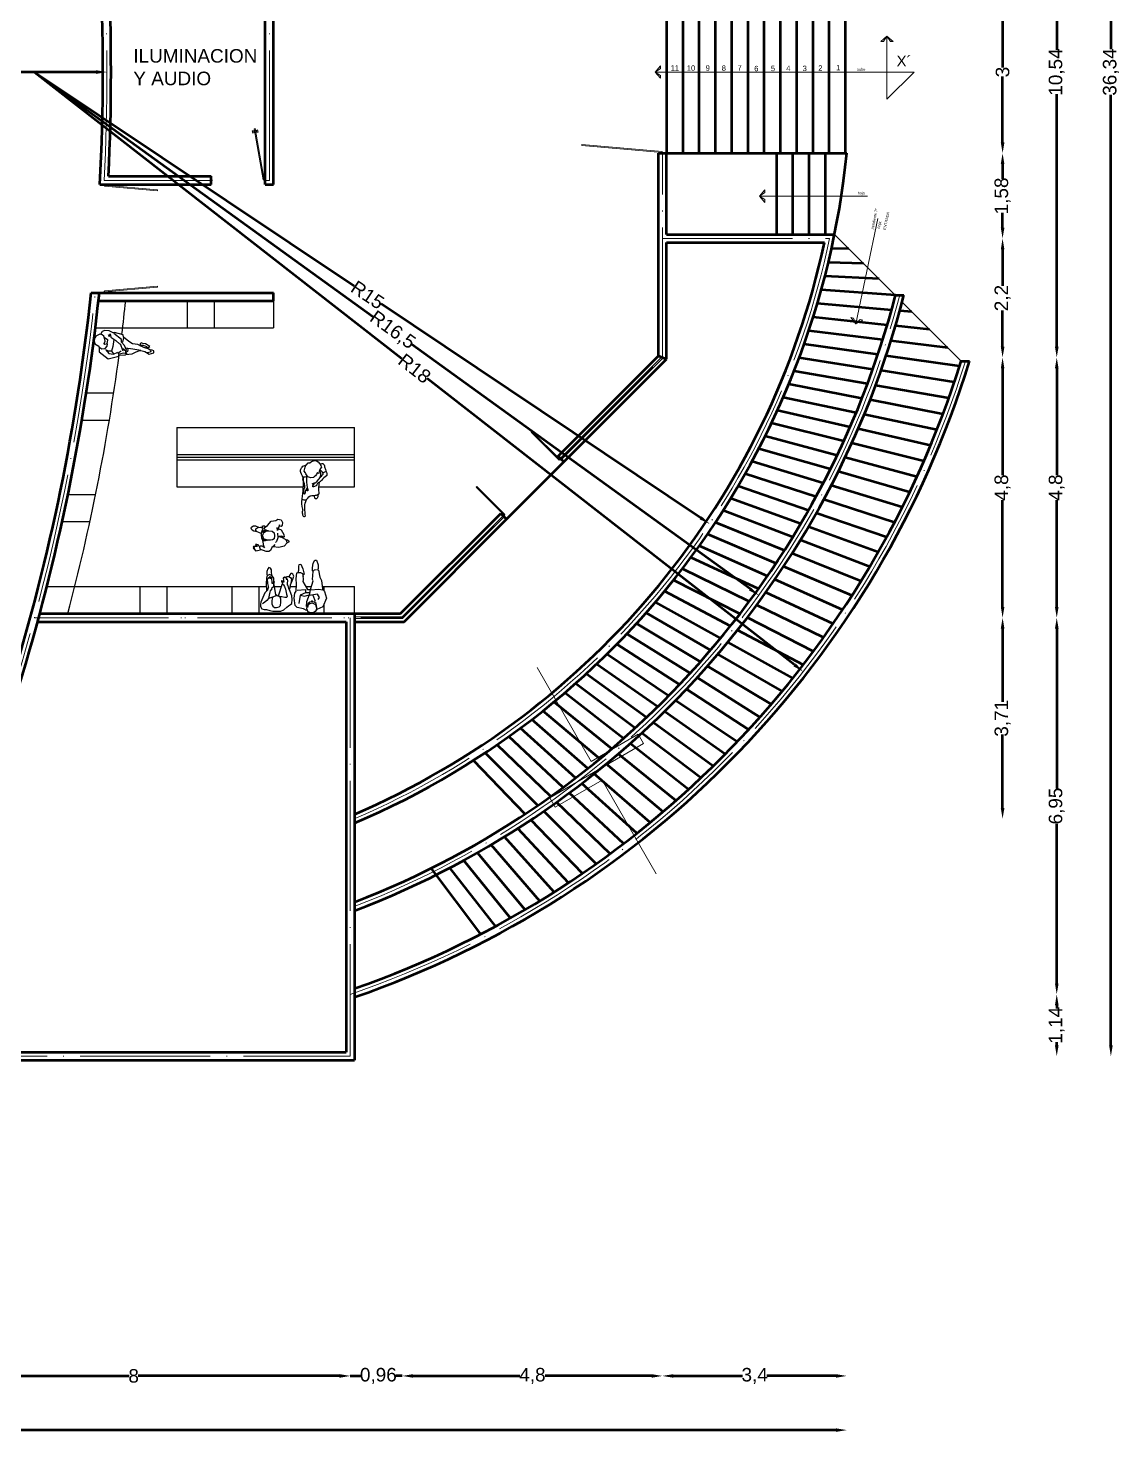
# Model space of a CAD drawing. Header units: millimetres. Extents: x 56 to 645, y 38 to 413.
# Drawn here: x 491.8 to 644.8, y 39.2 to 236.1 of the extents above; entities that cross this region are included whole.
import ezdxf

# ---------------------------------------------------------------- set-up
doc = ezdxf.new("R2010")
doc.units = ezdxf.units.MM
doc.linetypes.add('ACAD_ISO04W100', pattern=[30, 24, -3, 0, -3])
doc.linetypes.add('ACAD_ISO05W100', pattern=[33, 24, -3, 0, -3, 0, -3])
for name, color, linetype, lineweight in [('canceleria', 3, 'Continuous', 15), ('cotas', 2, 'Continuous', 5), ('ejes', 1, 'ACAD_ISO04W100', 5), ('muros', 5, 'Continuous', 50), ('piso', 5, 'Continuous', 30), ('simbologia', 2, 'ACAD_ISO05W100', 5), ('ventanas', 4, 'Continuous', 5)]:
    doc.layers.add(name, color=color, linetype=linetype, lineweight=lineweight)
doc.layers.add('muebles', color=6, linetype='Continuous')
doc.styles.get("Standard").update_dxf_attribs({"font": 'arial.ttf'})
doc.dimstyles.new('ISO-25', dxfattribs={"dimtxt": 2.5, "dimasz": 2.5, "dimexe": 1.25, "dimexo": 0.625, "dimtad": 1, "dimtxsty": 'Standard', "dimcen": 2.5, "dimadec": 0, "dimazin": 0, "dimtfac": 1, "dimtmove": 0, "dimatfit": 3, "dimfxl": 1, "dimarcsym": 0})

# ---------------------------------------------------------------- blocks, each defined once
blk = doc.blocks.new('*D101')
at = {"layer": 'cotas', "color": 0, "lineweight": -2}
for p, q in [((1412.709, 818.713), (1431.463, 818.713)), ((1451.105, 818.713), (1432.351, 818.713))]:
    blk.add_line(p, q, dxfattribs=at)
at = {"layer": 'cotas', "color": 0}
blk.add_solid([(1451.105, 818.746), (1451.105, 818.68), (1451.305, 818.713)], dxfattribs=at)
at = {"layer": 'Defpoints', "color": 0}
for p in [(1412.709, 818.713), (1451.305, 818.713)]:
    blk.add_point(p, dxfattribs=at)
at = {"layer": 'cotas', "color": 0, "insert": (1431.907, 818.713), "char_height": 0.25, "attachment_point": 5}
blk.add_mtext('R38,6', dxfattribs=at)
blk = doc.blocks.new('*D103')
at = {"layer": 'cotas', "color": 0, "lineweight": -2}
for p, q in [((1449.967, 818.713), (1455.868, 814.764)), ((1462.267, 810.482), (1456.366, 814.431))]:
    blk.add_line(p, q, dxfattribs=at)
at = {"layer": 'cotas', "color": 0}
blk.add_solid([(1462.285, 810.51), (1462.248, 810.455), (1462.433, 810.371)], dxfattribs=at)
at = {"layer": 'Defpoints', "color": 0}
for p in [(1449.967, 818.713), (1462.433, 810.371)]:
    blk.add_point(p, dxfattribs=at)
at = {"layer": 'cotas', "color": 0, "insert": (1456.117, 814.598), "char_height": 0.25, "attachment_point": 5, "rotation": 326.2111}
blk.add_mtext('R15', dxfattribs=at)
blk = doc.blocks.new('*D81')
at = {"layer": 'cotas', "color": 0, "lineweight": -2}
for p, q in [((1469.843, 836.685), (1469.843, 819.134)), ((1469.843, 800.741), (1469.843, 818.292))]:
    blk.add_line(p, q, dxfattribs=at)
at = {"layer": 'cotas', "color": 0}
for points in [[(1469.81, 836.685), (1469.877, 836.685), (1469.843, 836.885)], [(1469.81, 800.741), (1469.877, 800.741), (1469.843, 800.541)]]:
    blk.add_solid(points, dxfattribs=at)
at = {"layer": 'Defpoints', "color": 0}
for p in [(1469.843, 836.885), (1469.843, 800.541), (1469.843, 800.541)]:
    blk.add_point(p, dxfattribs=at)
at = {"layer": 'cotas', "color": 0, "insert": (1469.843, 818.713), "char_height": 0.25, "attachment_point": 5, "rotation": 90}
blk.add_mtext('36,34', dxfattribs=at)
blk = doc.blocks.new('*D85')
at = {"layer": 'cotas', "color": 0, "lineweight": -2}
for p, q in [((1468.843, 823.785), (1468.843, 819.123)), ((1468.843, 813.641), (1468.843, 818.304))]:
    blk.add_line(p, q, dxfattribs=at)
at = {"layer": 'cotas', "color": 0}
for points in [[(1468.81, 823.785), (1468.877, 823.785), (1468.843, 823.985)], [(1468.81, 813.641), (1468.877, 813.641), (1468.843, 813.441)]]:
    blk.add_solid(points, dxfattribs=at)
at = {"layer": 'Defpoints', "color": 0}
for p in [(1468.843, 823.985), (1468.843, 813.441), (1468.843, 813.441)]:
    blk.add_point(p, dxfattribs=at)
at = {"layer": 'cotas', "color": 0, "insert": (1468.843, 818.713), "char_height": 0.25, "attachment_point": 5, "rotation": 90}
blk.add_mtext('10,54', dxfattribs=at)
blk = doc.blocks.new('*D86')
at = {"layer": 'cotas', "color": 0, "lineweight": -2}
for p, q in [((1468.843, 813.241), (1468.843, 811.273)), ((1468.843, 808.838), (1468.843, 810.807))]:
    blk.add_line(p, q, dxfattribs=at)
at = {"layer": 'cotas', "color": 0}
for points in [[(1468.81, 813.241), (1468.877, 813.241), (1468.843, 813.441)], [(1468.81, 808.838), (1468.877, 808.838), (1468.843, 808.638)]]:
    blk.add_solid(points, dxfattribs=at)
at = {"layer": 'Defpoints', "color": 0}
for p in [(1468.843, 813.441), (1468.843, 808.638), (1468.843, 808.638)]:
    blk.add_point(p, dxfattribs=at)
at = {"layer": 'cotas', "color": 0, "insert": (1468.843, 811.04), "char_height": 0.25, "attachment_point": 5, "rotation": 90}
blk.add_mtext('4,8', dxfattribs=at)
blk = doc.blocks.new('*D87')
at = {"layer": 'cotas', "color": 0, "lineweight": -2}
for p, q in [((1468.843, 808.438), (1468.843, 805.487)), ((1468.843, 801.884), (1468.843, 804.835))]:
    blk.add_line(p, q, dxfattribs=at)
at = {"layer": 'cotas', "color": 0}
for points in [[(1468.81, 808.438), (1468.877, 808.438), (1468.843, 808.638)], [(1468.81, 801.884), (1468.877, 801.884), (1468.843, 801.684)]]:
    blk.add_solid(points, dxfattribs=at)
at = {"layer": 'Defpoints', "color": 0}
for p in [(1468.843, 808.638), (1468.843, 801.684), (1468.843, 801.684)]:
    blk.add_point(p, dxfattribs=at)
at = {"layer": 'cotas', "color": 0, "insert": (1468.843, 805.161), "char_height": 0.25, "attachment_point": 5, "rotation": 90}
blk.add_mtext('6,95', dxfattribs=at)
blk = doc.blocks.new('*D88')
at = {"layer": 'cotas', "color": 0, "lineweight": -2}
for p, q in [((1468.843, 801.484), (1468.843, 801.425)), ((1468.843, 800.741), (1468.843, 800.8))]:
    blk.add_line(p, q, dxfattribs=at)
at = {"layer": 'cotas', "color": 0}
for points in [[(1468.81, 801.484), (1468.877, 801.484), (1468.843, 801.684)], [(1468.81, 800.741), (1468.877, 800.741), (1468.843, 800.541)]]:
    blk.add_solid(points, dxfattribs=at)
at = {"layer": 'Defpoints', "color": 0}
for p in [(1468.843, 801.684), (1468.843, 800.541), (1468.843, 800.541)]:
    blk.add_point(p, dxfattribs=at)
at = {"layer": 'cotas', "color": 0, "insert": (1468.843, 801.113), "char_height": 0.25, "attachment_point": 5, "rotation": 90}
blk.add_mtext('1,14', dxfattribs=at)
blk = doc.blocks.new('*D94')
at = {"layer": 'cotas', "color": 0, "lineweight": -2}
for p, q in [((1467.843, 820.013), (1467.843, 818.795)), ((1467.843, 817.413), (1467.843, 818.631))]:
    blk.add_line(p, q, dxfattribs=at)
at = {"layer": 'cotas', "color": 0}
for points in [[(1467.81, 820.013), (1467.877, 820.013), (1467.843, 820.213)], [(1467.81, 817.413), (1467.877, 817.413), (1467.843, 817.213)]]:
    blk.add_solid(points, dxfattribs=at)
at = {"layer": 'Defpoints', "color": 0}
for p in [(1467.843, 820.213), (1467.843, 817.213), (1467.843, 817.213)]:
    blk.add_point(p, dxfattribs=at)
at = {"layer": 'cotas', "color": 0, "insert": (1467.843, 818.713), "char_height": 0.25, "attachment_point": 5, "rotation": 90}
blk.add_mtext('3', dxfattribs=at)
blk = doc.blocks.new('*D95')
at = {"layer": 'cotas', "color": 0, "lineweight": -2}
for p, q in [((1467.843, 817.013), (1467.843, 816.739)), ((1467.843, 815.838), (1467.843, 816.112))]:
    blk.add_line(p, q, dxfattribs=at)
at = {"layer": 'cotas', "color": 0}
for points in [[(1467.81, 817.013), (1467.877, 817.013), (1467.843, 817.213)], [(1467.81, 815.838), (1467.877, 815.838), (1467.843, 815.638)]]:
    blk.add_solid(points, dxfattribs=at)
at = {"layer": 'Defpoints', "color": 0}
for p in [(1467.843, 817.213), (1467.843, 815.638), (1467.843, 815.638)]:
    blk.add_point(p, dxfattribs=at)
at = {"layer": 'cotas', "color": 0, "insert": (1467.843, 816.426), "char_height": 0.25, "attachment_point": 5, "rotation": 90}
blk.add_mtext('1,58', dxfattribs=at)
blk = doc.blocks.new('*D96')
at = {"layer": 'cotas', "color": 0, "lineweight": -2}
for p, q in [((1467.843, 815.438), (1467.843, 814.768)), ((1467.843, 813.641), (1467.843, 814.311))]:
    blk.add_line(p, q, dxfattribs=at)
at = {"layer": 'cotas', "color": 0}
for points in [[(1467.81, 815.438), (1467.877, 815.438), (1467.843, 815.638)], [(1467.81, 813.641), (1467.877, 813.641), (1467.843, 813.441)]]:
    blk.add_solid(points, dxfattribs=at)
at = {"layer": 'Defpoints', "color": 0}
for p in [(1467.843, 815.638), (1467.843, 813.441), (1467.843, 813.441)]:
    blk.add_point(p, dxfattribs=at)
at = {"layer": 'cotas', "color": 0, "insert": (1467.843, 814.54), "char_height": 0.25, "attachment_point": 5, "rotation": 90}
blk.add_mtext('2,2', dxfattribs=at)
blk = doc.blocks.new('*D97')
at = {"layer": 'cotas', "color": 0, "lineweight": -2}
for p, q in [((1467.843, 813.241), (1467.843, 811.273)), ((1467.843, 808.838), (1467.843, 810.807))]:
    blk.add_line(p, q, dxfattribs=at)
at = {"layer": 'cotas', "color": 0}
for points in [[(1467.81, 813.241), (1467.877, 813.241), (1467.843, 813.441)], [(1467.81, 808.838), (1467.877, 808.838), (1467.843, 808.638)]]:
    blk.add_solid(points, dxfattribs=at)
at = {"layer": 'Defpoints', "color": 0}
for p in [(1467.843, 813.441), (1467.843, 808.638), (1467.843, 808.638)]:
    blk.add_point(p, dxfattribs=at)
at = {"layer": 'cotas', "color": 0, "insert": (1467.843, 811.04), "char_height": 0.25, "attachment_point": 5, "rotation": 90}
blk.add_mtext('4,8', dxfattribs=at)
blk = doc.blocks.new('*D98')
at = {"layer": 'cotas', "color": 0, "lineweight": -2}
for p, q in [((1467.843, 808.438), (1467.843, 807.082)), ((1467.843, 805.125), (1467.843, 806.481))]:
    blk.add_line(p, q, dxfattribs=at)
at = {"layer": 'cotas', "color": 0}
for points in [[(1467.81, 808.438), (1467.877, 808.438), (1467.843, 808.638)], [(1467.81, 805.125), (1467.877, 805.125), (1467.843, 804.925)]]:
    blk.add_solid(points, dxfattribs=at)
at = {"layer": 'Defpoints', "color": 0}
for p in [(1467.843, 808.638), (1467.843, 804.925), (1467.843, 804.925)]:
    blk.add_point(p, dxfattribs=at)
at = {"layer": 'cotas', "color": 0, "insert": (1467.843, 806.781), "char_height": 0.25, "attachment_point": 5, "rotation": 90}
blk.add_mtext('3,71', dxfattribs=at)
blk = doc.blocks.new('A$C13EE2311')
at = {"color": 0, "elevation": -1.5}
for points in [[(0.067, 0.228), (0.064, 0.275), (0.028, 0.316), (0.013, 0.348), (0.003, 0.38), (0, 0.421), (0.009, 0.462), (0.036, 0.508), (0.084, 0.552), (0.092, 0.557)], [(0.119, 0.172), (0.067, 0.228)], [(0.497, 0.08), (0.447, 0.056), (0.396, 0.033), (0.346, 0.01), (0.312, 0), (0.277, 0.002), (0.249, 0.011), (0.211, 0.035), (0.185, 0.055), (0.164, 0.073), (0.119, 0.172)]]:
    blk.add_lwpolyline(points, dxfattribs=at)
for points in [[(0.092, 0.557), (0.084, 0.616, -0.44987), (0.151, 0.694, 0.115993), (0.256, 0.721, -0.089242), (0.409, 0.767, -0.284575), (0.442, 0.752, 0.07502), (0.573, 0.606, -0.070823), (0.626, 0.548, 0.235813)], [(0.092, 0.557), (0.116, 0.573), (0.145, 0.589), (0.182, 0.602), (0.205, 0.604), (0.232, 0.581), (0.26, 0.558, 0.142547), (0.318, 0.543), (0.375, 0.528), (0.359, 0.509), (0.343, 0.49), (0.39, 0.462, -0.119732), (0.437, 0.434, -0.026992), (0.486, 0.38), (0.491, 0.367), (0.496, 0.298), (0.467, 0.213), (0.437, 0.195), (0.406, 0.177, 0.014039), (0.355, 0.143), (0.304, 0.11), (0.265, 0.12), (0.227, 0.13), (0.193, 0.136), (0.16, 0.142), (0.136, 0.153), (0.119, 0.172)], [(0.293, 0.595, 0.111228), (0.283, 0.548, 0.110653)], [(0.283, 0.548, 0.128589), (0.327, 0.569, -0.149991), (0.459, 0.569, 0.07945), (0.494, 0.564, -3.182377)], [(0.497, 0.561, -0.016362), (0.395, 0.657, 0.297533), (0.293, 0.595, 0.110653)], [(0.312, 0.745, -0.133264), (0.352, 0.649, 1.180552)], [(0.61, 0.469, -0.017167), (0.497, 0.561, 0.297533)], [(0.672, 0.385), (0.677, 0.361, -1.023565), (0.662, 0.357, 0.254331), (0.646, 0.391, 0.244912), (0.61, 0.469, 0.421461)], [(0.98, 0.503, 0.030162), (0.965, 0.528, 0.380203), (0.928, 0.538, -0.062832), (0.626, 0.548, 0.788411)], [(0.626, 0.548, -0.031844), (0.644, 0.517, 0.235813), (0.708, 0.47, -0.152239), (0.76, 0.382, -0.60362), (0.73, 0.356, -0.153709), (0.678, 0.398, 0.040677), (0.677, 0.398, -0.308315)], [(1.003, 0.416, 0.09388), (0.98, 0.503, 0.380203)], [(0.98, 0.503), (0.998, 0.5, -0.169098), (1.086, 0.484, -0.304276), (1.108, 0.44, -0.365146), (1.086, 0.419, -0.209963), (1.003, 0.416, 1.040425)], [(1.123, 0.177, 0.12436), (1.085, 0.215, -0.286044), (1.003, 0.377, 0.040975), (1.003, 0.416, 0.380203)], [(0.445, 0.2, -0.263906), (0.475, 0.07, 0.325874)], [(0.462, 0.178, 0.059816), (0.775, 0.195, 0.085409), (0.834, 0.216, -0.262249), (0.869, 0.216, -0.873702), (0.861, 0.197, 0.420583), (0.819, 0.17, 0.149116), (0.952, 0.13, -1.443411)], [(0.95, 0.109, -0.25216), (0.78, 0.132, 0.089317), (0.571, 0.083, -0.187367), (0.497, 0.08, -1.771483)], [(0.497, 0.08, -0.050929), (1.1, 0.038, 0.362822)], [(0.677, 0.398, 0.114601), (0.672, 0.385, -2.217245)], [(0.952, 0.13, -1.242091), (0.95, 0.109, -11.213999)], [(1.1, 0.038, 0.114156), (1.399, 0.064, -0.209824), (1.451, 0.059, 0.213133), (1.507, 0.054, -0.07737), (1.567, 0.064, 0.452371), (1.615, 0.121, 0.394361), (1.589, 0.142, -0.00436), (1.44, 0.132, 0.015871), (1.384, 0.127, -0.138703), (1.178, 0.158, 0.048005), (1.123, 0.177, 0.638746)], [(1.1, 0.038, 0.362822), (1.123, 0.177, -0.286044)]]:
    blk.add_lwpolyline(points, format="xyb", dxfattribs=at)
blk = doc.blocks.new('A$C71EA1E23')
at = {"xscale": 0.6400000000000002, "yscale": 0.6400000000000002, "zscale": 0.6400000000000002, "rotation": 270}
blk.add_blockref('A$C13EE2311', (0, 1.034), dxfattribs=at)
blk = doc.blocks.new('A$C379D7D5F')
at = {"color": 0, "linetype": 'ByBlock'}
for points in [[(0.236, 0.461), (0.323, 0.439), (0.375, 0.427), (0.415, 0.399), (0.428, 0.405), (0.445, 0.388), (0.462, 0.369), (0.507, 0.364), (0.533, 0.352), (0.546, 0.358), (0.546, 0.367), (0.508, 0.386), (0.508, 0.397), (0.619, 0.403), (0.623, 0.412), (0.621, 0.422), (0.599, 0.424), (0.634, 0.431), (0.636, 0.446), (0.627, 0.448), (0.604, 0.45), (0.617, 0.457), (0.617, 0.467), (0.595, 0.471), (0.597, 0.48), (0.589, 0.491), (0.51, 0.482), (0.462, 0.472), (0.441, 0.472), (0.428, 0.467), (0.417, 0.478), (0.388, 0.486), (0.341, 0.531), (0.165, 0.609), (0.128, 0.615), (0.084, 0.611), (0.045, 0.589), (0.032, 0.544), (0.03, 0.504), (0.013, 0.442), (0.002, 0.386), (0, 0.236), (0.023, 0.184), (0.073, 0.126), (0.101, 0.099), (0.12, 0.056), (0.143, 0.034), (0.218, 0.028), (0.28, 0.037), (0.36, 0.064), (0.418, 0.09), (0.473, 0.103), (0.477, 0.114), (0.518, 0.114), (0.557, 0.111), (0.593, 0.112), (0.597, 0.124), (0.58, 0.129), (0.617, 0.141), (0.619, 0.146), (0.608, 0.15), (0.629, 0.159), (0.629, 0.169), (0.615, 0.171), (0.625, 0.184), (0.612, 0.195), (0.537, 0.184), (0.535, 0.189), (0.563, 0.216), (0.559, 0.223), (0.548, 0.223), (0.531, 0.212), (0.503, 0.204), (0.478, 0.174), (0.475, 0.18), (0.454, 0.169), (0.403, 0.15), (0.313, 0.131), (0.276, 0.122), (0.259, 0.126), (0.253, 0.135), (0.251, 0.163), (0.263, 0.221), (0.263, 0.253)], [(0.261, 0.39), (0.246, 0.431), (0.231, 0.467), (0.195, 0.497), (0.163, 0.532), (0.148, 0.555), (0.137, 0.576)], [(0.281, 0.283), (0.512, 0.206)], [(0.304, 0.332), (0.492, 0.358)], [(0.548, 0.364), (0.608, 0.366), (0.651, 0.399), (0.675, 0.444), (0.653, 0.489), (0.608, 0.502), (0.503, 0.508), (0.379, 0.504)], [(0.657, 0.401), (0.734, 0.407), (0.764, 0.407), (0.792, 0.426), (0.807, 0.457), (0.782, 0.48), (0.73, 0.493), (0.679, 0.495), (0.666, 0.489)], [(0.619, 0.15), (0.642, 0.12), (0.642, 0.088), (0.621, 0.06), (0.593, 0.041), (0.548, 0.047), (0.475, 0.064), (0.407, 0.079)], [(0.488, 0.056), (0.593, 0.013), (0.644, 0), (0.685, 0.013), (0.698, 0.032), (0.698, 0.052), (0.672, 0.073), (0.642, 0.081)]]:
    blk.add_lwpolyline(points, dxfattribs=at)
blk.add_lwpolyline([(0.296, 0.324), (0.289, 0.336), (0.278, 0.339), (0.268, 0.358), (0.257, 0.386), (0.231, 0.399), (0.182, 0.403), (0.135, 0.401), (0.092, 0.388), (0.068, 0.356), (0.066, 0.317), (0.077, 0.268), (0.105, 0.242), (0.165, 0.236), (0.223, 0.24), (0.257, 0.251), (0.27, 0.27), (0.28, 0.298), (0.278, 0.306), (0.295, 0.313)], close=True, dxfattribs=at)
blk = doc.blocks.new('A$C1C9E554F')
at = {"rotation": 270}
blk.add_blockref('A$C379D7D5F', (0, 0.807), dxfattribs=at)
blk = doc.blocks.new('A$C295A1B91')
at = {"color": 0, "linetype": 'ByBlock'}
for p, q in [((0.075, 0.42), (0.102, 0.539)), ((0.102, 0.539), (0.137, 0.574)), ((0.137, 0.574), (0.274, 0.596)), ((0.274, 0.596), (0.366, 0.583)), ((0.366, 0.583), (0.402, 0.561)), ((0.402, 0.561), (0.53, 0.552)), ((0.53, 0.552), (0.631, 0.561)), ((0.631, 0.561), (0.742, 0.548)), ((0.742, 0.548), (0.746, 0.521)), ((0.746, 0.521), (0.79, 0.512)), ((0, 0.287), (0.018, 0.345)), ((0.004, 0.243), (0, 0.287)), ((0.057, 0.384), (0.051, 0.359)), ((0.057, 0.384), (0.075, 0.42)), ((0.151, 0.334), (0.102, 0.347)), ((0.102, 0.347), (0.141, 0.343)), ((0.203, 0.367), (0.122, 0.372)), ((0.141, 0.343), (0.147, 0.352)), ((0.169, 0.307), (0.151, 0.334)), ((0.182, 0.259), (0.169, 0.307)), ((0.578, 0.437), (0.433, 0.349)), ((0.433, 0.349), (0.433, 0.296)), ((0.433, 0.296), (0.591, 0.247)), ((0.609, 0.428), (0.578, 0.437)), ((0.697, 0.433), (0.609, 0.428)), ((0.715, 0.411), (0.697, 0.433)), ((0.817, 0.433), (0.715, 0.411)), ((0.79, 0.512), (0.856, 0.512)), ((0.9, 0.473), (0.817, 0.433)), ((0.856, 0.512), (0.892, 0.504)), ((0.892, 0.504), (0.9, 0.473)), ((0.026, 0.208), (0.004, 0.243)), ((0.057, 0.181), (0.026, 0.208)), ((0.11, 0.066), (0.064, 0.174)), ((0.098, 0.183), (0.151, 0.197)), ((0.274, 0), (0.11, 0.066)), ((0.151, 0.197), (0.182, 0.259)), ((0.393, 0.035), (0.274, 0)), ((0.446, 0.075), (0.393, 0.035)), ((0.596, 0.093), (0.446, 0.075)), ((0.591, 0.247), (0.618, 0.256)), ((0.658, 0.119), (0.596, 0.093)), ((0.618, 0.256), (0.764, 0.247)), ((0.79, 0.146), (0.658, 0.119)), ((0.764, 0.247), (0.777, 0.256)), ((0.773, 0.242), (0.795, 0.219)), ((0.777, 0.256), (0.83, 0.256)), ((0.803, 0.163), (0.79, 0.146)), ((0.795, 0.219), (0.805, 0.185)), ((0.817, 0.155), (0.803, 0.163)), ((0.887, 0.15), (0.817, 0.155)), ((0.83, 0.256), (0.918, 0.243)), ((0.976, 0.181), (0.887, 0.15)), ((0.918, 0.243), (0.976, 0.216)), ((0.976, 0.216), (0.976, 0.181))]:
    blk.add_line(p, q, dxfattribs=at)
for points in [[(0.419, 0.539), (0.433, 0.384), (0.371, 0.389), (0.327, 0.486), (0.172, 0.512)], [(0.327, 0.477), (0.309, 0.402), (0.334, 0.316), (0.203, 0.367)], [(0.247, 0.155), (0.287, 0.128), (0.349, 0.163), (0.323, 0.315), (0.428, 0.292), (0.437, 0.137), (0.428, 0.075)], [(0.375, 0.38), (0.38, 0.318)], [(0.746, 0.517), (0.746, 0.481), (0.728, 0.442), (0.675, 0.428)], [(0.214, 0.204), (0.324, 0.244)]]:
    blk.add_lwpolyline(points, dxfattribs=at)
at = {"color": 0, "linetype": 'ByBlock', "flags": 128}
blk.add_lwpolyline([(0.057, 0.181), (0.097, 0.179), (0.172, 0.19), (0.198, 0.222), (0.208, 0.254), (0.226, 0.262), (0.226, 0.268), (0.206, 0.278), (0.198, 0.306), (0.174, 0.339), (0.14, 0.358), (0.084, 0.367), (0.018, 0.345)], dxfattribs=at)
blk = doc.blocks.new('A$C4CDB3616')
at = {"rotation": 270}
blk.add_blockref('A$C295A1B91', (0, 0.976), dxfattribs=at)
blk = doc.blocks.new('A$C15AC074E')
at = {"color": 0, "linetype": 'ByBlock'}
blk.add_lwpolyline([(0.945, 0.199), (0.976, 0.216), (1.011, 0.212), (1.029, 0.229), (0.953, 0.274), (0.9, 0.283), (0.873, 0.297), (0.852, 0.274), (0.848, 0.243), (0.808, 0.261), (0.711, 0.278), (0.644, 0.322), (0.543, 0.398), (0.539, 0.442), (0.38, 0.486), (0.353, 0.477), (0.278, 0.517), (0.199, 0.521), (0.15, 0.504), (0.119, 0.451), (0.106, 0.455), (0.035, 0.42), (0, 0.358), (0.018, 0.278), (0.088, 0.23), (0.097, 0.208), (0.093, 0.128), (0.26, 0), (0.459, 0.049), (0.459, 0.071), (0.578, 0.066), (0.583, 0.08), (0.706, 0.093), (0.764, 0.119), (0.843, 0.15), (0.865, 0.155), (0.94, 0.133), (0.967, 0.115), (0.988, 0.101), (1.02, 0.088), (1.104, 0.11), (1.108, 0.146), (1.074, 0.16), (1.033, 0.163), (0.998, 0.181)], close=True, dxfattribs=at)
for points in [[(0.088, 0.221), (0.146, 0.181), (0.207, 0.19), (0.243, 0.234), (0.247, 0.274), (0.199, 0.265), (0.19, 0.283), (0.207, 0.327), (0.194, 0.38), (0.181, 0.42), (0.154, 0.442), (0.128, 0.451)], [(0.19, 0.402), (0.247, 0.353), (0.243, 0.3), (0.234, 0.274)], [(0.366, 0.358), (0.349, 0.225), (0.322, 0.141), (0.269, 0.141), (0.216, 0.163), (0.274, 0.097), (0.362, 0.088), (0.441, 0.119), (0.45, 0.088)], [(0.26, 0.446), (0.283, 0.411), (0.296, 0.459), (0.309, 0.398), (0.402, 0.34), (0.477, 0.269), (0.486, 0.283), (0.525, 0.159), (0.539, 0.155), (0.53, 0.19), (0.587, 0.146), (0.6, 0.159), (0.561, 0.243), (0.508, 0.309), (0.508, 0.358), (0.366, 0.464)], [(0.543, 0.384), (0.525, 0.305)], [(0.322, 0.141), (0.362, 0.093)], [(0.446, 0.11), (0.503, 0.146)], [(0.622, 0.19), (0.627, 0.168), (0.622, 0.137), (0.596, 0.124), (0.574, 0.119), (0.6, 0.102), (0.6, 0.093), (0.552, 0.102), (0.463, 0.084)], [(0.583, 0.203), (0.715, 0.181), (0.865, 0.156)], [(0.848, 0.243), (0.945, 0.199)], [(0.861, 0.252), (0.909, 0.252), (0.971, 0.225)], [(1.037, 0.155), (1.051, 0.137), (1.046, 0.124), (1.015, 0.115), (0.967, 0.11)]]:
    blk.add_lwpolyline(points, dxfattribs=at)
blk = doc.blocks.new('A$C74FB7E68')
at = {"rotation": 270}
blk.add_blockref('A$C15AC074E', (0, 1.108), dxfattribs=at)
blk = doc.blocks.new('A$C1BE471BA')
at = {"color": 0, "linetype": 'ByBlock'}
for points in [[(0.188, 0.176), (0.142, 0.197), (0.096, 0.283), (0.09, 0.329), (0.136, 0.309), (0.184, 0.32), (0.134, 0.329), (0.055, 0.375), (0.033, 0.432), (0.09, 0.493), (0.188, 0.52), (0.293, 0.507)], [(0.257, 0.466), (0.287, 0.493), (0.315, 0.52), (0.34, 0.575), (0.368, 0.596), (0.421, 0.597), (0.471, 0.577), (0.522, 0.559), (0.535, 0.518), (0.534, 0.494), (0.524, 0.487), (0.493, 0.489), (0.46, 0.509), (0.449, 0.526), (0.462, 0.496), (0.467, 0.456), (0.48, 0.392), (0.497, 0.357), (0.504, 0.277), (0.499, 0.237), (0.484, 0.195), (0.476, 0.169), (0.488, 0.143), (0.495, 0.131), (0.484, 0.121), (0.453, 0.119), (0.432, 0.132)], [(0.546, 0.493), (0.565, 0.472), (0.589, 0.469), (0.609, 0.46), (0.618, 0.474), (0.594, 0.487), (0.587, 0.5), (0.653, 0.504), (0.66, 0.513), (0.655, 0.518), (0.635, 0.522), (0.657, 0.531), (0.655, 0.54), (0.631, 0.542), (0.642, 0.55), (0.64, 0.559), (0.611, 0.561), (0.62, 0.573), (0.618, 0.583), (0.58, 0.575), (0.526, 0.562)], [(0.048, 0.382), (0.028, 0.382), (0.006, 0.392), (0, 0.41), (0.007, 0.426), (0.033, 0.436)], [(0.213, 0.255), (0.204, 0.344), (0.23, 0.41), (0.25, 0.428)], [(0.497, 0.342), (0.449, 0.379), (0.399, 0.386), (0.456, 0.404), (0.478, 0.366), (0.476, 0.393), (0.497, 0.349)], [(0.51, 0.261), (0.556, 0.246), (0.583, 0.23), (0.611, 0.208), (0.613, 0.176), (0.576, 0.154), (0.521, 0.147), (0.482, 0.164)], [(0.456, 0.175), (0.438, 0.143), (0.397, 0.116), (0.324, 0.037), (0.239, 0.024), (0.206, 0), (0.145, 0.007), (0.118, 0.059), (0.123, 0.107), (0.145, 0.132), (0.169, 0.127), (0.175, 0.105), (0.21, 0.206), (0.217, 0.151)], [(0.497, 0.23), (0.48, 0.204), (0.478, 0.235), (0.445, 0.191), (0.375, 0.211), (0.449, 0.221), (0.497, 0.246)], [(0.554, 0.152), (0.612, 0.129), (0.651, 0.127), (0.685, 0.144), (0.701, 0.16), (0.699, 0.179), (0.679, 0.194), (0.648, 0.214), (0.615, 0.218), (0.594, 0.221)]]:
    blk.add_lwpolyline(points, dxfattribs=at)
blk.add_lwpolyline([(0.495, 0.296), (0.476, 0.283), (0.467, 0.259), (0.449, 0.237), (0.425, 0.222), (0.37, 0.215), (0.307, 0.221), (0.27, 0.248), (0.265, 0.305), (0.274, 0.358), (0.3, 0.379), (0.342, 0.388), (0.392, 0.384), (0.432, 0.375), (0.458, 0.366), (0.469, 0.346), (0.475, 0.316), (0.489, 0.309)], close=True, dxfattribs=at)
blk = doc.blocks.new('A$C4ECA358C')
at = {"rotation": 270}
blk.add_blockref('A$C1BE471BA', (0, 0.701), dxfattribs=at)
blk = doc.blocks.new('*D99')
at = {"layer": 'cotas', "color": 0, "lineweight": -2}
for p, q in [((1449.967, 818.713), (1456.749, 813.424)), ((1464.003, 807.766), (1457.22, 813.056))]:
    blk.add_line(p, q, dxfattribs=at)
at = {"layer": 'cotas', "color": 0}
blk.add_solid([(1464.023, 807.793), (1463.982, 807.74), (1464.16, 807.643)], dxfattribs=at)
at = {"layer": 'Defpoints', "color": 0}
for p in [(1449.967, 818.713), (1464.16, 807.643)]:
    blk.add_point(p, dxfattribs=at)
at = {"layer": 'cotas', "color": 0, "insert": (1456.985, 813.24), "char_height": 0.25, "attachment_point": 5, "rotation": 322.0492}
blk.add_mtext('R18', dxfattribs=at)
blk = doc.blocks.new('*D100')
at = {"layer": 'cotas', "color": 0, "lineweight": -2}
for p, q in [((1449.967, 818.713), (1456.212, 814.202)), ((1463.18, 809.169), (1456.934, 813.68))]:
    blk.add_line(p, q, dxfattribs=at)
at = {"layer": 'cotas', "color": 0}
blk.add_solid([(1463.199, 809.196), (1463.16, 809.141), (1463.342, 809.051)], dxfattribs=at)
at = {"layer": 'Defpoints', "color": 0}
for p in [(1449.967, 818.713), (1463.342, 809.051)]:
    blk.add_point(p, dxfattribs=at)
at = {"layer": 'cotas', "color": 0, "insert": (1456.573, 813.941), "char_height": 0.25, "attachment_point": 5, "rotation": 324.1577}
blk.add_mtext('R16,5', dxfattribs=at)
blk = doc.blocks.new('*D46')
at = {"layer": 'cotas', "color": 0, "lineweight": -2}
for p, q in [((1397.905, 793.638), (1430.913, 793.638)), ((1464.767, 793.638), (1431.758, 793.638))]:
    blk.add_line(p, q, dxfattribs=at)
at = {"layer": 'cotas', "color": 0}
for points in [[(1397.905, 793.671), (1397.905, 793.605), (1397.705, 793.638)], [(1464.767, 793.671), (1464.767, 793.605), (1464.967, 793.638)]]:
    blk.add_solid(points, dxfattribs=at)
at = {"layer": 'Defpoints', "color": 0}
for p in [(1397.705, 793.638), (1464.967, 793.638), (1464.967, 793.638)]:
    blk.add_point(p, dxfattribs=at)
at = {"layer": 'cotas', "color": 0, "insert": (1431.336, 793.638), "char_height": 0.25, "attachment_point": 5}
blk.add_mtext('67,26', dxfattribs=at)
blk = doc.blocks.new('*D50')
at = {"layer": 'cotas', "color": 0, "lineweight": -2}
for p, q in [((1461.762, 794.638), (1463.038, 794.638)), ((1464.767, 794.638), (1463.491, 794.638))]:
    blk.add_line(p, q, dxfattribs=at)
at = {"layer": 'cotas', "color": 0}
for points in [[(1461.762, 794.671), (1461.762, 794.605), (1461.562, 794.638)], [(1464.767, 794.671), (1464.767, 794.605), (1464.967, 794.638)]]:
    blk.add_solid(points, dxfattribs=at)
at = {"layer": 'Defpoints', "color": 0}
for p in [(1461.562, 794.638), (1464.967, 794.638), (1464.967, 794.638)]:
    blk.add_point(p, dxfattribs=at)
at = {"layer": 'cotas', "color": 0, "insert": (1463.265, 794.638), "char_height": 0.25, "attachment_point": 5}
blk.add_mtext('3,4', dxfattribs=at)
blk = doc.blocks.new('*D53')
at = {"layer": 'cotas', "color": 0, "lineweight": -2}
for p, q in [((1455.598, 794.638), (1455.398, 794.638)), ((1455.798, 794.638), (1455.991, 794.638)), ((1456.759, 794.638), (1456.64, 794.638)), ((1456.959, 794.638), (1457.159, 794.638))]:
    blk.add_line(p, q, dxfattribs=at)
at = {"layer": 'cotas', "color": 0}
for points in [[(1455.598, 794.671), (1455.598, 794.605), (1455.798, 794.638)], [(1456.959, 794.671), (1456.959, 794.605), (1456.759, 794.638)]]:
    blk.add_solid(points, dxfattribs=at)
at = {"layer": 'Defpoints', "color": 0}
for p in [(1455.798, 794.638), (1456.759, 794.638), (1456.759, 794.638)]:
    blk.add_point(p, dxfattribs=at)
at = {"layer": 'cotas', "color": 0, "insert": (1456.316, 794.638), "char_height": 0.25, "attachment_point": 5}
blk.add_mtext('0,96', dxfattribs=at)
blk = doc.blocks.new('*D54')
at = {"layer": 'cotas', "color": 0, "lineweight": -2}
for p, q in [((1447.998, 794.638), (1451.715, 794.638)), ((1455.598, 794.638), (1451.88, 794.638))]:
    blk.add_line(p, q, dxfattribs=at)
at = {"layer": 'cotas', "color": 0}
for points in [[(1447.998, 794.671), (1447.998, 794.605), (1447.798, 794.638)], [(1455.598, 794.671), (1455.598, 794.605), (1455.798, 794.638)]]:
    blk.add_solid(points, dxfattribs=at)
at = {"layer": 'Defpoints', "color": 0}
for p in [(1447.798, 794.638), (1447.798, 794.638), (1455.798, 794.638)]:
    blk.add_point(p, dxfattribs=at)
at = {"layer": 'cotas', "color": 0, "insert": (1451.798, 794.638), "char_height": 0.25, "attachment_point": 5}
blk.add_mtext('8', dxfattribs=at)
blk = doc.blocks.new('*D60')
at = {"layer": 'cotas', "color": 0, "lineweight": -2}
for p, q in [((1456.959, 794.638), (1458.928, 794.638)), ((1461.362, 794.638), (1459.394, 794.638))]:
    blk.add_line(p, q, dxfattribs=at)
at = {"layer": 'cotas', "color": 0}
for points in [[(1456.959, 794.671), (1456.959, 794.605), (1456.759, 794.638)], [(1461.362, 794.671), (1461.362, 794.605), (1461.562, 794.638)]]:
    blk.add_solid(points, dxfattribs=at)
at = {"layer": 'Defpoints', "color": 0}
for p in [(1456.759, 794.638), (1461.562, 794.638), (1461.562, 794.638)]:
    blk.add_point(p, dxfattribs=at)
at = {"layer": 'cotas', "color": 0, "insert": (1459.161, 794.638), "char_height": 0.25, "attachment_point": 5}
blk.add_mtext('4,8', dxfattribs=at)
blk = doc.blocks.new('auditorio')
at = {"layer": 'canceleria'}
for p, q in [((57.939, 23), (57.939, 22.985)), ((57.939, 22.985), (57.959, 22.985)), ((57.959, 22.985), (57.959, 23)), ((57.939, 21), (57.939, 21.015)), ((57.939, 21.015), (57.959, 21.015)), ((57.959, 21.015), (57.959, 21))]:
    blk.add_line(p, q, dxfattribs=at)
for points in [[(60.734, 23.967), (60.73, 23.987), (60.715, 23.984), (60.72, 23.96), (60.696, 23.948), (60.689, 23.992), (60.715, 23.989), (60.719, 23.964), (60.734, 23.967)], [(60.909, 23.085), (60.89, 23.082), (60.723, 24.027), (60.743, 24.03), (60.909, 23.085)], [(60.753, 23.971), (60.75, 23.99), (60.765, 23.993), (60.769, 23.968), (60.795, 23.965), (60.787, 24.01), (60.764, 23.998), (60.768, 23.973), (60.753, 23.971)], [(59.929, 23.085), (59.949, 23.085), (59.949, 23.065), (59.929, 23.065)], [(60.929, 23.085), (60.909, 23.085), (60.909, 23.065), (60.931, 23.065)], [(57.957, 22.965), (58.938, 22.879), (58.94, 22.899), (57.959, 22.985), (57.957, 22.965)], [(57.957, 21.035), (58.938, 21.121), (58.94, 21.101), (57.959, 21.015), (57.957, 21.035)]]:
    blk.add_lwpolyline(points, dxfattribs=at)
at = {"layer": 'cotas'}
for points in [[(68.13, 25.075), (68.226, 25.19), (68.226, 25.14), (68.13, 25.075), (68.226, 25.01), (68.226, 24.96), (68.13, 25.075), (72.036, 25.075)], [(71.637, 25.075), (72.042, 25.075)], [(70.056, 22.784), (70.152, 22.899), (70.152, 22.849), (70.056, 22.784), (70.152, 22.719), (70.152, 22.669), (70.056, 22.784), (72.046, 22.784)], [(71.832, 20.424), (71.964, 20.495), (71.915, 20.505), (71.832, 20.424), (71.788, 20.532), (71.739, 20.542), (71.832, 20.424), (72.239, 22.373)], [(65.947, 14.08), (66.947, 12.348), (67.813, 12.848), (67.913, 12.675), (66.181, 11.675), (66.281, 11.502), (67.147, 12.002), (68.147, 10.27)]]:
    blk.add_lwpolyline(points, dxfattribs=at)
at = {"layer": 'ejes', "ltscale": 0.1}
for p, q in [((61.004, 23.075), (61.004, 27.075)), ((61.004, 23.075), (61.004, 27.075)), ((68.262, 19.803), (68.262, 23.575)), ((57.953, 23.075), (59.929, 23.075)), ((57.953, 23.075), (59.929, 23.075)), ((60.929, 23.075), (61.004, 23.075)), ((68.262, 22), (71.348, 22)), ((66.391, 17.932), (68.262, 19.803)), ((63.459, 15), (65.33, 16.871)), ((56.666, 15), (63.459, 15)), ((56.744, 15), (63.459, 15)), ((62.498, 15), (62.498, 6.903)), ((54.498, 6.903), (62.498, 6.903))]:
    blk.add_line(p, q, dxfattribs=at)
for centre, radius, start, end in [((19.409, 25.075), 38.596, 357.0296, 3.0818), ((56.666, 25.075), 15, 293.1881, 348.1705), ((19.409, 25.075), 38.596, 331.9122, 353.9393), ((56.666, 25.075), 16.5, 290.9747, 345.5454), ((56.666, 25.075), 18, 288.9025, 342.7485)]:
    blk.add_arc(centre, radius, start, end, dxfattribs=at)
at = {"layer": 'muebles'}
for p, q in [((59.493, 20.35), (59.493, 20.85)), ((59.993, 20.35), (59.993, 20.85)), ((61.079, 20.85), (61.079, 20.35)), ((57.79, 20.35), (61.079, 20.35)), ((57.623, 19.15), (58.129, 19.15)), ((57.542, 18.65), (58.049, 18.65)), ((59.293, 18.515), (62.573, 18.515)), ((59.293, 18.515), (59.293, 17.415)), ((62.573, 17.415), (62.573, 18.515)), ((59.293, 18.015), (62.573, 18.015)), ((59.293, 17.965), (62.573, 17.965)), ((59.293, 17.915), (62.573, 17.915)), ((59.293, 17.415), (61.626, 17.415)), ((61.919, 17.415), (62.573, 17.415)), ((57.285, 17.275), (57.795, 17.275)), ((57.178, 16.775), (57.69, 16.775)), ((56.894, 15.575), (60.947, 15.575)), ((58.61, 15.575), (58.61, 15.075)), ((59.11, 15.575), (59.11, 15.075)), ((60.31, 15.575), (60.31, 15.075)), ((60.81, 15.575), (60.81, 15.075)), ((61.101, 15.575), (61.228, 15.575)), ((61.385, 15.575), (61.502, 15.575)), ((61.676, 15.575), (61.778, 15.575)), ((61.978, 15.575), (62.573, 15.575)), ((62.01, 15.575), (62.01, 15.497)), ((62.573, 15.075), (62.573, 15.575)), ((62.01, 15.245), (62.01, 15.075))]:
    blk.add_line(p, q, dxfattribs=at)
for start, end in [(352.8944, 353.808), (345.2091, 352.3367)]:
    blk.add_arc((19.409, 25.075), 39.171, start, end, dxfattribs=at)
at = {"layer": 'muros'}
for p, q in [((60.929, 23), (60.929, 27)), ((60.929, 23), (60.929, 27)), ((61.079, 23), (61.079, 27.15)), ((61.079, 23), (61.079, 27.15)), ((68.337, 26.575), (68.337, 23.575)), ((68.637, 26.575), (68.637, 23.575)), ((68.937, 26.575), (68.937, 23.575)), ((69.237, 26.575), (69.237, 23.575)), ((69.537, 26.575), (69.537, 23.575)), ((69.837, 26.575), (69.837, 23.575)), ((70.137, 26.575), (70.137, 23.575)), ((70.437, 26.575), (70.437, 23.575)), ((70.737, 26.575), (70.737, 23.575)), ((71.037, 26.575), (71.037, 23.575)), ((71.337, 26.575), (71.337, 23.575)), ((71.637, 26.575), (71.637, 23.575)), ((68.187, 19.834), (68.187, 23.575)), ((68.187, 23.575), (71.666, 23.575)), ((68.337, 22.075), (68.337, 23.575)), ((70.372, 22.075), (70.372, 23.575)), ((70.672, 22.075), (70.672, 23.575)), ((70.972, 22.075), (70.972, 23.575)), ((71.272, 22.075), (71.272, 23.575)), ((58.032, 23.15), (59.929, 23.15)), ((58.032, 23.15), (59.929, 23.15)), ((59.929, 23), (59.929, 23.15)), ((57.874, 23), (59.929, 23)), ((57.874, 23), (59.929, 23)), ((60.929, 23), (61.079, 23)), ((60.929, 23), (61.079, 23)), ((68.337, 22.075), (71.44, 22.075)), ((68.337, 19.772), (68.337, 21.925)), ((68.337, 21.925), (71.255, 21.925)), ((71.703, 21.812), (71.385, 21.818)), ((71.976, 21.539), (71.326, 21.561)), ((72.261, 21.254), (71.263, 21.306)), ((57.713, 21), (61.079, 21)), ((61.079, 20.85), (61.079, 21)), ((72.566, 20.956), (71.195, 21.052)), ((57.848, 20.85), (61.079, 20.85)), ((72.492, 20.679), (71.122, 20.799)), ((72.558, 20.956), (72.721, 20.956)), ((72.413, 20.403), (71.045, 20.547)), ((72.869, 20.646), (72.644, 20.666)), ((72.329, 20.129), (70.964, 20.297)), ((73.193, 20.321), (72.565, 20.387)), ((72.24, 19.857), (70.878, 20.048)), ((73.533, 19.981), (72.48, 20.111)), ((65.383, 16.818), (68.337, 19.772)), ((66.338, 17.985), (68.187, 19.834)), ((68.187, 19.834), (68.337, 19.772)), ((72.147, 19.586), (70.789, 19.801)), ((73.749, 19.645), (72.391, 19.836)), ((73.778, 19.737), (73.935, 19.737)), ((72.049, 19.316), (70.694, 19.555)), ((73.652, 19.347), (72.298, 19.562)), ((71.946, 19.049), (70.596, 19.311)), ((73.549, 19.052), (72.199, 19.29)), ((71.838, 18.783), (70.493, 19.069)), ((73.441, 18.758), (72.096, 19.02)), ((71.726, 18.519), (70.386, 18.829)), ((73.329, 18.466), (71.988, 18.751)), ((71.61, 18.257), (70.275, 18.59)), ((73.211, 18.177), (71.875, 18.485)), ((71.488, 17.998), (70.16, 18.354)), ((73.088, 17.889), (71.758, 18.22)), ((66.444, 17.879), (66.338, 17.985)), ((71.232, 17.485), (69.917, 17.887)), ((71.363, 17.74), (70.041, 18.119)), ((72.96, 17.603), (71.636, 17.958)), ((71.098, 17.232), (69.79, 17.657)), ((72.827, 17.32), (71.509, 17.698)), ((70.958, 16.981), (69.658, 17.429)), ((72.689, 17.039), (71.378, 17.44)), ((70.815, 16.733), (69.523, 17.203)), ((72.546, 16.761), (71.243, 17.184)), ((63.428, 15.075), (65.277, 16.924)), ((65.383, 16.818), (65.277, 16.924)), ((70.667, 16.487), (69.383, 16.98)), ((72.399, 16.485), (71.103, 16.931)), ((63.49, 14.925), (65.383, 16.818)), ((70.515, 16.244), (69.24, 16.759)), ((72.247, 16.212), (70.958, 16.681)), ((70.359, 16.004), (69.093, 16.541)), ((72.09, 15.941), (70.81, 16.432)), ((70.034, 15.531), (68.788, 16.113)), ((70.199, 15.766), (68.942, 16.325)), ((71.928, 15.673), (70.657, 16.187)), ((69.866, 15.299), (68.63, 15.902)), ((71.761, 15.408), (70.499, 15.944)), ((69.693, 15.071), (68.468, 15.695)), ((71.59, 15.146), (70.338, 15.704)), ((69.516, 14.845), (68.302, 15.49)), ((71.415, 14.887), (70.172, 15.467)), ((56.764, 15.075), (63.428, 15.075)), ((56.764, 15.075), (63.428, 15.075)), ((62.573, 15.075), (62.573, 6.828)), ((69.151, 14.403), (67.961, 15.09)), ((69.336, 14.622), (68.133, 15.289)), ((71.235, 14.632), (70.003, 15.233)), ((56.724, 14.925), (60.773, 14.925)), ((56.724, 14.925), (60.923, 14.925)), ((60.923, 14.925), (62.423, 14.925)), ((60.923, 14.925), (62.423, 14.925)), ((62.423, 14.925), (62.423, 6.978)), ((62.573, 14.925), (63.49, 14.925)), ((62.573, 14.925), (63.49, 14.925)), ((68.963, 14.186), (67.785, 14.895)), ((71.05, 14.379), (69.829, 15.001)), ((68.771, 13.973), (67.605, 14.702)), ((70.668, 13.884), (69.469, 14.548)), ((70.861, 14.13), (69.651, 14.773)), ((68.377, 13.558), (67.236, 14.327)), ((68.576, 13.764), (67.422, 14.513)), ((70.471, 13.641), (69.284, 14.326)), ((68.174, 13.355), (67.047, 14.144)), ((70.269, 13.402), (69.094, 14.108)), ((67.758, 12.961), (66.659, 13.788)), ((67.968, 13.156), (66.855, 13.964)), ((70.063, 13.166), (68.901, 13.893)), ((67.545, 12.769), (66.461, 13.616)), ((69.854, 12.934), (68.704, 13.681)), ((67.109, 12.397), (66.055, 13.281)), ((67.328, 12.581), (66.259, 13.446)), ((69.422, 12.481), (68.299, 13.268)), ((69.64, 12.706), (68.503, 13.472)), ((66.886, 12.216), (65.848, 13.119)), ((69.2, 12.261), (68.091, 13.066)), ((66.431, 11.868), (65.425, 12.805)), ((66.66, 12.04), (65.638, 12.96)), ((68.974, 12.044), (67.88, 12.869)), ((65.964, 11.535), (64.991, 12.507)), ((66.199, 11.699), (65.209, 12.654)), ((68.512, 11.622), (67.447, 12.485)), ((68.745, 11.831), (67.665, 12.675)), ((65.726, 11.375), (64.771, 12.364)), ((68.276, 11.417), (67.225, 12.299)), ((67.792, 11.021), (66.773, 11.938)), ((68.035, 11.217), (67.001, 12.116)), ((67.545, 10.829), (66.542, 11.764)), ((67.041, 10.458), (66.072, 11.427)), ((67.295, 10.641), (66.308, 11.593)), ((66.784, 10.279), (65.832, 11.265)), ((66.262, 9.935), (65.345, 10.953)), ((66.525, 10.104), (65.59, 11.107)), ((65.728, 9.609), (64.846, 10.659)), ((65.996, 9.769), (65.097, 10.804)), ((64.906, 9.156), (63.989, 10.373)), ((65.182, 9.302), (64.338, 10.382)), ((65.456, 9.453), (64.594, 10.519)), ((54.423, 6.828), (62.573, 6.828)), ((54.573, 6.978), (62.423, 6.978))]:
    blk.add_line(p, q, dxfattribs=at)
for centre, radius, start, end in [((19.409, 25.075), 38.521, 356.9121, 3.0879), ((19.409, 25.075), 38.671, 357.1467, 2.8533), ((56.666, 25.075), 15.075, 293.066, 354.2895), ((56.666, 25.075), 14.925, 293.3115, 347.8158), ((19.409, 25.075), 38.521, 331.9791, 353.9275), ((19.409, 25.075), 38.671, 331.8456, 353.9511), ((56.666, 25.075), 16.425, 291.075, 345.478), ((56.666, 25.075), 16.575, 290.8753, 345.6122), ((56.666, 25.075), 17.925, 289.2383, 342.6741), ((56.666, 25.075), 18.075, 289.0725, 342.8223)]:
    blk.add_arc(centre, radius, start, end, dxfattribs=at)
at = {"layer": 'piso'}
for p, q in [((71.44, 22.075), (72.565, 20.95)), ((72.688, 20.827), (73.778, 19.737))]:
    blk.add_line(p, q, dxfattribs=at)
at = {"layer": 'simbologia'}
blk.add_lwpolyline([(72.408, 25.075), (72.908, 25.075), (72.408, 24.575), (72.408, 25.736), (72.293, 25.639), (72.343, 25.639), (72.408, 25.736), (72.473, 25.639), (72.523, 25.639), (72.408, 25.736)], dxfattribs=at)
at = {"layer": 'simbologia', "ltscale": 0.05}
blk.add_lwpolyline([(71.637, 25.075), (72.408, 25.075)], dxfattribs=at)
blk.add_lwpolyline([(71.637, 25.075), (72.408, 25.075)], dxfattribs=at)
at = {"layer": 'ventanas'}
for p, q in [((66.38, 17.943), (68.247, 19.809)), ((66.401, 17.921), (68.277, 19.797)), ((66.384, 17.911), (66.37, 17.925)), ((63.453, 15.015), (65.32, 16.882)), ((63.465, 14.985), (65.341, 16.861)), ((62.573, 15.015), (63.453, 15.015)), ((62.573, 14.985), (63.465, 14.985))]:
    blk.add_line(p, q, dxfattribs=at)
for points in [[(68.254, 23.61), (66.775, 23.739), (66.773, 23.719), (68.252, 23.59), (68.254, 23.61)], [(68.272, 23.575), (68.272, 23.59), (68.252, 23.59), (68.252, 23.575)], [(66.356, 17.911), (66.37, 17.925), (65.853, 18.441), (65.839, 18.427), (66.356, 17.911)], [(66.398, 17.925), (66.384, 17.911), (66.37, 17.925), (66.384, 17.939)], [(65.351, 16.907), (65.337, 16.892), (64.821, 17.409), (64.835, 17.423), (65.351, 16.907)], [(65.337, 16.864), (65.351, 16.878), (65.337, 16.892), (65.323, 16.878)]]:
    blk.add_lwpolyline(points, dxfattribs=at)
at = {"layer": 'muebles'}
for name, p, rotation in [('A$C74FB7E68', (58.873, 19.781), 90), ('A$C4ECA358C', (60.663, 16.817), 270), ('A$C1C9E554F', (61.453, 15.928, 0.96), 180), ('A$C4CDB3616', (62.057, 16.064, 0.96), 180)]:
    blk.add_blockref(name, p, dxfattribs=dict(at, rotation=rotation))
blk.add_blockref('A$C71EA1E23', (61.577, 16.867, 0.96), dxfattribs=at)
at = {"insert": (58.492, 25.499), "char_height": 0.25, "width": 2.20377, "attachment_point": 1}
blk.add_mtext('ILUMINACION Y AUDIO', dxfattribs=at)
blk.add_mtext('ILUMINACION Y AUDIO', dxfattribs=at)
at = {"layer": 'cotas', "attachment_point": 1}
for s, insert, char_height, width in [('11', (68.414, 25.201), 0.1, 0.08337), ('10', (68.712, 25.198), 0.1, 0.08337), ('10', (68.712, 25.198), 0.1, 0.08337), ('9', (69.06, 25.2), 0.1, 0.08337), ('9', (69.06, 25.2), 0.1, 0.08337), ('8', (69.357, 25.198), 0.1, 0.08337), ('7', (69.649, 25.202), 0.1, 0.08337), ('6', (69.957, 25.19), 0.1, 0.08337), ('5', (70.265, 25.192), 0.1, 0.08337), ('4', (70.548, 25.195), 0.1, 0.08337), ('3', (70.851, 25.193), 0.1, 0.08337), ('2', (71.14, 25.199), 0.1, 0.08337), ('1', (71.469, 25.207), 0.1, 0.08337), ('sube', (71.858, 25.151), 0.05, 0.26171), ('X´', (72.584, 25.378), 0.2, 0.21215), ('X´', (72.584, 25.378), 0.2, 0.21215), ('baja', (71.866, 22.865), 0.05, 0.26171)]:
    blk.add_mtext(s, dxfattribs=dict(at, insert=insert, char_height=char_height, width=width))
at = {"layer": 'cotas', "char_height": 0.05, "attachment_point": 7, "rotation": 78.1894}
for s, insert, width in [('pendiente 7º', (72.175, 22.165), 0.43374), ('baja', (72.291, 22.178), 0.26171), ('ENTRADA', (72.386, 22.158), 0.26171)]:
    blk.add_mtext(s, dxfattribs=dict(at, insert=insert, width=width))
at = {"layer": 'cotas'}
for p1, p2, picture, middle, set_off in [((76.543, 43.247), (76.543, 6.903), '*D81', (76.543, 25.075), (-1393.3, -793.638)), ((75.543, 30.347), (75.543, 19.803), '*D85', (75.543, 25.075), (-1393.3, -793.638)), ((74.543, 26.575), (74.543, 23.575), '*D94', (74.543, 25.075), (-1393.3, -793.638)), ((74.542996829, 23.575), (74.542996829, 22), '*D95', (74.542996829, 22.7875), (-1393.300291541, -793.63808753)), ((74.543, 22), (74.543, 19.803), '*D96', (74.543, 20.902), (-1393.3, -793.638)), ((74.543, 19.803), (74.543, 15), '*D97', (74.543, 17.402), (-1393.3, -793.638)), ((75.543, 19.803), (75.543, 15), '*D86', (75.543, 17.402), (-1393.3, -793.638)), ((74.543, 15), (74.543, 11.287), '*D98', (74.543, 13.143), (-1393.3, -793.638)), ((75.543, 15), (75.543, 8.046), '*D87', (75.543, 11.523), (-1393.3, -793.638)), ((75.543, 8.046), (75.543, 6.903), '*D88', (75.543, 7.474), (-1393.3, -793.638)), ((62.498, 1), (54.498, 1), '*D54', (58.498, 1), (-1393.3, -793.638)), ((63.459, 1), (68.262, 1), '*D60', (65.861, 1), (-1393.3, -793.638)), ((68.262, 1), (71.666, 1), '*D50', (69.964, 1), (-1393.3, -793.638)), ((4.405, 0), (71.666, 0), '*D46', (38.035, 0), (-1393.3, -793.638))]:
    dim = blk.add_aligned_dim(p1=p1, p2=p2, distance=0, dimstyle='ISO-25', dxfattribs=at)
    dim.commit()
    dim.dimension.update_dxf_attribs({"geometry": picture, "text_midpoint": middle, "insert": set_off})
for center, mpoint, picture, middle, set_off in [((19.4088, 25.075), (58.0045, 25.075), '*D101', (38.6066, 25.075), (-1393.3003, -793.6381)), ((56.666, 25.075), (69.133, 16.733), '*D103', (62.816, 20.96), (-1393.3, -793.638)), ((56.666, 25.075), (70.86, 14.005), '*D99', (63.684, 19.602), (-1393.3, -793.638)), ((56.666, 25.075), (70.042, 15.413), '*D100', (63.273, 20.303), (-1393.3, -793.638))]:
    dim = blk.add_radius_dim(center=center, mpoint=mpoint, dimstyle='ISO-25', dxfattribs=at)
    dim.commit()
    dim.dimension.update_dxf_attribs({"geometry": picture, "text_midpoint": middle, "insert": set_off})
dim = blk.add_linear_dim(base=(63.459, 1), p1=(62.498, 1), p2=(63.459, 1), angle=0, dimstyle='ISO-25', dxfattribs=at)
dim.commit()
dim.dimension.update_dxf_attribs({"geometry": '*D53', "text_midpoint": (63.016, 1), "dimtype": 129, "insert": (-1393.3, -793.638)})

msp = doc.modelspace()

# ---------------------------------------------------------------- block references
at = {"layer": 'muros', "xscale": 7.596423299999999, "yscale": 7.596423299999999, "zscale": 7.596423299999999}
msp.add_blockref('auditorio', (62.21, 39.41), dxfattribs=at)

doc.saveas('drawing.dxf')
